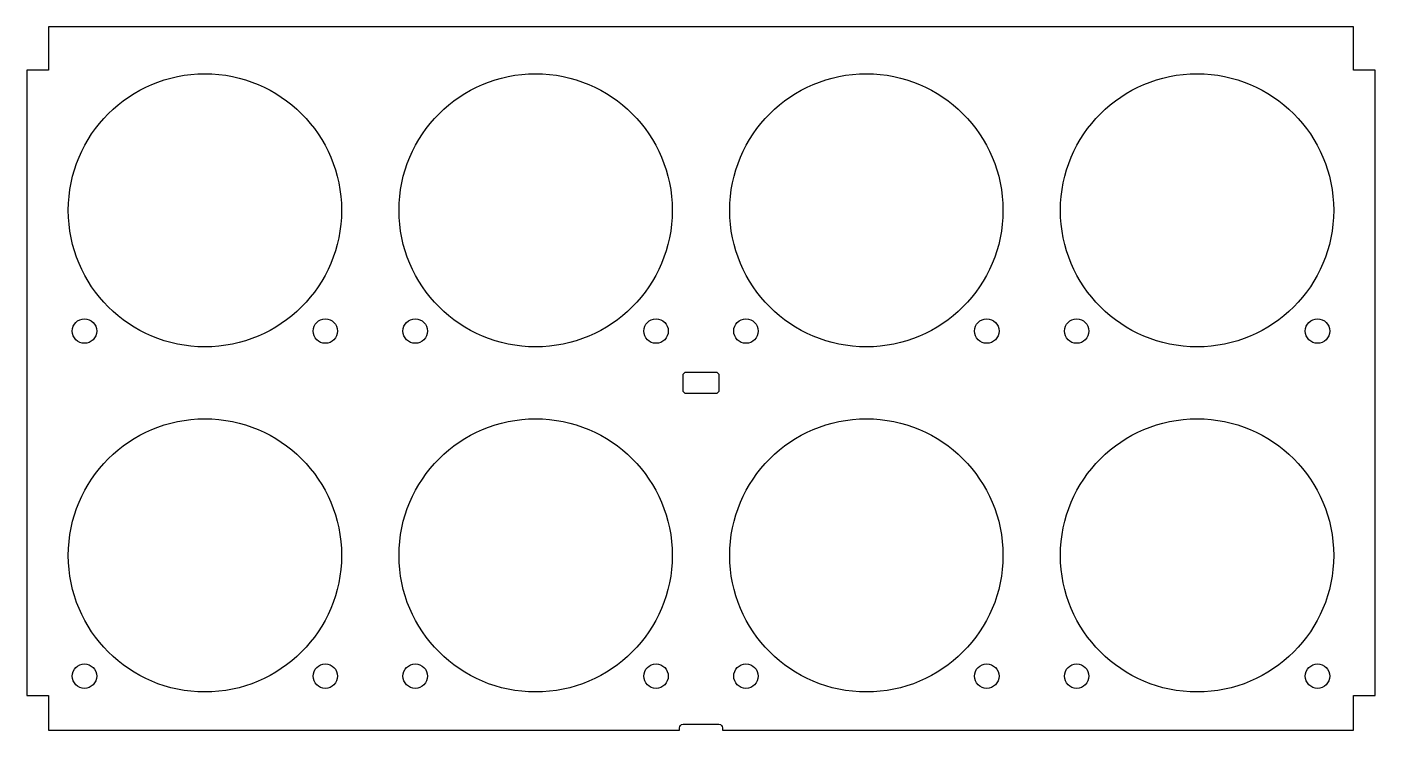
# Model space of a CAD drawing. Header units: millimetres. Extents: x 0 to 187, y 2 to 100.
import ezdxf

# ---------------------------------------------------------------- set-up
doc = ezdxf.new("R2010")
doc.units = ezdxf.units.MM
doc.layers.get('0').update_dxf_attribs({"linetype": 'CONTINUOUS'})

msp = doc.modelspace()

# ---------------------------------------------------------------- linework, layer by layer
for points in [[(3, 1.88), (90.75, 1.88), (90.75, 2.18, -0.414214), (91.25, 2.68), (96.25, 2.68, -0.414214), (96.75, 2.18), (96.75, 1.88), (184.5, 1.88), (184.5, 3.33), (184.5, 6.68), (184.5, 6.68), (187.5, 6.68), (187.5, 93.68), (184.5, 93.68), (184.5, 99.68), (3, 99.68), (3, 93.68), (0, 93.68), (0, 6.68), (3, 6.68)], [(96.25, 51.18), (96.25, 49.18, -0.414214), (95.75, 48.68), (91.75, 48.68, -0.414214), (91.25, 49.18), (91.25, 51.18, -0.414214), (91.75, 51.68), (95.75, 51.68, -0.414214)]]:
    msp.add_lwpolyline(points, format="xyb", close=True)
for centre, radius in [((24.75, 74.18), 19), ((70.75, 74.18), 19), ((116.75, 74.18), 19), ((162.75, 74.18), 19), ((8, 57.38), 1.7), ((41.5, 57.38), 1.7), ((54, 57.38), 1.7), ((87.5, 57.38), 1.7), ((100, 57.38), 1.7), ((133.5, 57.38), 1.7), ((146, 57.38), 1.7), ((179.5, 57.38), 1.7), ((24.75, 26.18), 19), ((70.75, 26.18), 19), ((116.75, 26.18), 19), ((162.75, 26.18), 19), ((8, 9.38), 1.7), ((41.5, 9.38), 1.7), ((54, 9.38), 1.7), ((87.5, 9.38), 1.7), ((100, 9.38), 1.7), ((133.5, 9.38), 1.7), ((146, 9.38), 1.7), ((179.5, 9.38), 1.7)]:
    msp.add_circle(centre, radius)

doc.saveas('drawing.dxf')
